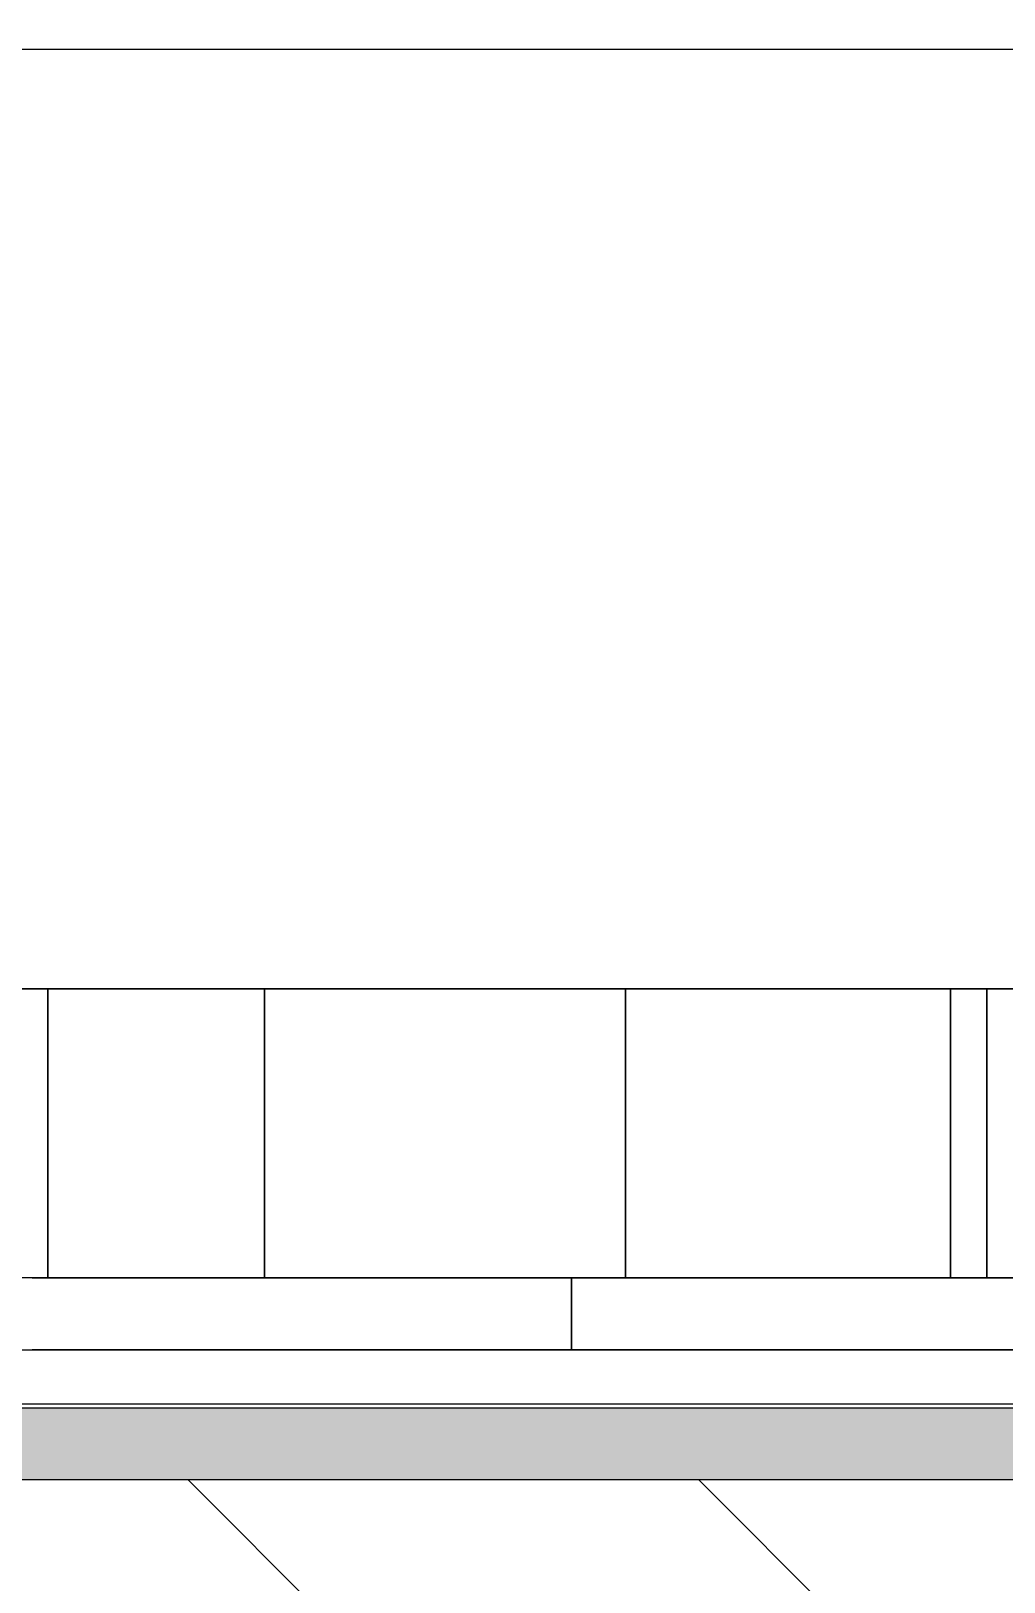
# Model space of a CAD drawing. Header units: millimetres. Extents: x -3724 to 231642, y -8553 to 29017.
# Drawn here: x 9592.8 to 9862.3, y 7871.7 to 8301.3 of the extents above; entities that cross this region are included whole.
import ezdxf

# ---------------------------------------------------------------- set-up
doc = ezdxf.new("R2010")
doc.units = ezdxf.units.MM
for name, color, linetype, lineweight in [('A-ANNO-DIMS', 7, 'Continuous', 9), ('A-ANNO-DIMS-100', 7, 'Continuous', 9), ('I-WALL', 7, 'Continuous', 9)]:
    doc.layers.add(name, color=color, linetype=linetype, lineweight=lineweight)
for name, color, linetype, lineweight, true_color in [('A-WALL-1', 9, 'Continuous', 9, 0x808080), ('A-WALL-FNSH-1', 9, 'Continuous', 9, 0x808080), ('I-FURN-1', 9, 'Continuous', 9, 0x808080)]:
    doc.layers.add(name, color=color, linetype=linetype, lineweight=lineweight, true_color=true_color)
doc.styles.add('ISOCPEUR', font='isocpeur.ttf', dxfattribs={"width": 0.9, "height": 250})
doc.styles.add('ISOCPEUR_1', font='isocpeur.ttf', dxfattribs={"width": 0.9, "height": 200})
doc.dimstyles.new('ISO-2_0_0_9К_Средний_округл2', dxfattribs={"dimscale": 304.8, "dimtxt": 199.196235, "dimasz": 0.492126, "dimexe": 0.393701, "dimexo": 0, "dimgap": 0, "dimtad": 1, "dimdec": 0, "dimrnd": 10, "dimzin": 0, "dimdsep": 46, "dimtxsty": 'ISOCPEUR_1', "dimblk1": 'OBLIQUE', "dimblk2": 'OBLIQUE', "dimsah": 1, "dimcen": 0.09, "dimdle": 0.393701, "dimazin": 0, "dimtfac": 1, "dimtdec": 4, "dimtix": 1, "dimtmove": 0, "dimatfit": 3, "dimfxl": 1, "dimtvp": 1, "dimtolj": 1, "dimtzin": 0, "dimarcsym": 2})
doc.dimstyles.new('ISO-2_5_0_9К_БОЛЬШОЙ', dxfattribs={"dimscale": 304.8, "dimtxt": 248.995294, "dimasz": 0.492126, "dimexe": 0.393701, "dimexo": 0.984252, "dimgap": 0, "dimtad": 1, "dimdec": 0, "dimrnd": 10, "dimzin": 0, "dimdsep": 46, "dimtxsty": 'ISOCPEUR', "dimblk1": 'OBLIQUE', "dimblk2": 'OBLIQUE', "dimsah": 1, "dimcen": 0.09, "dimdle": 0.393701, "dimazin": 0, "dimtfac": 1, "dimtdec": 4, "dimtix": 1, "dimtmove": 0, "dimatfit": 3, "dimfxl": 1, "dimtvp": 1, "dimtolj": 1, "dimtzin": 0, "dimarcsym": 2})

# ---------------------------------------------------------------- blocks, each defined once
blk = doc.blocks.new('Бизиборд лего - бизиборд 1_21б-32328682-План расстановки мебели и оборудования 1 этажа в осях 1-12')
at = {"layer": 'I-FURN-1'}
for p, q in [((-645, 100), (-735, 100)), ((-735, 100), (-645, 100)), ((-585, 100), (-735, 100)), ((-735, 100), (-585, 100)), ((-585, 100), (-735, 100)), ((-735, 100), (-585, 100)), ((-585, 100), (-735, 100)), ((-735, 100), (-585, 100)), ((-645, 20), (-645, 100)), ((-645, 100), (-645, 20)), ((-395, 100), (-585, 100)), ((-585, 100), (-395, 100)), ((-385, 100), (-585, 100)), ((-585, 100), (-385, 100)), ((-585, 20), (-585, 100)), ((-585, 100), (-585, 20)), ((-395, 100), (-485, 100)), ((-485, 100), (-485, 20)), ((-485, 20), (-485, 100)), ((-485, 100), (-395, 100)), ((-385, 100), (-395, 100)), ((-395, 100), (-385, 100)), ((-395, 20), (-395, 100)), ((-395, 100), (-395, 20)), ((-355, 100), (-385, 100)), ((-385, 100), (-355, 100)), ((-385, 20), (-385, 100)), ((-385, 100), (-385, 20)), ((-500, 20), (-1000, 20)), ((-649.31, 20), (-645, 20)), ((-649.31, 20), (-645, 20)), ((-645, 20), (-649.31, 20)), ((-649.31, 20), (-610, 20)), ((-610, 20), (-649.31, 20)), ((-649.31, 20), (-610, 20)), ((-610, 20), (-649.31, 20)), ((-649.31, 20), (-610, 20)), ((-610, 20), (-649.31, 20)), ((-645, 20), (-610, 20)), ((-610, 20), (-600, 20)), ((-608.66, 20), (-610, 20)), ((-610, 20), (-608.66, 20)), ((-591.34, 20), (-610, 20)), ((-610, 20), (-602.59, 20)), ((-607.07, 20), (-610, 20)), ((-610, 20), (-595, 20)), ((-605, 20), (-610, 20)), ((-610, 20), (-597.41, 20)), ((-609.66, 20), (-610, 20)), ((-610, 20), (-590, 20)), ((-595, 20), (-610, 20)), ((-610, 20), (-608.66, 20)), ((-608.66, 20), (-610, 20)), ((-610, 20), (-590, 20)), ((-590, 20), (-610, 20)), ((-610, 20), (-609.66, 20)), ((-607.07, 20), (-610, 20)), ((-610, 20), (-590, 20)), ((-590, 20), (-610, 20)), ((-610, 20), (-605, 20)), ((-608.66, 20), (-610, 20)), ((-610, 20), (-590, 20)), ((-590, 20), (-610, 20)), ((-610, 20), (-590, 20)), ((-590, 20), (-610, 20)), ((-610, 20), (-590, 20)), ((-590, 20), (-610, 20)), ((-610, 20), (-590, 20)), ((-590, 20), (-610, 20)), ((-610, 20), (-590, 20)), ((-590, 20), (-610, 20)), ((-610, 20), (-590, 20)), ((-590, 20), (-610, 20)), ((-610, 20), (-590, 20)), ((-590, 20), (-610, 20)), ((-610, 20), (-590, 20)), ((-590, 20), (-610, 20)), ((-610, 20), (-590, 20)), ((-590, 20), (-610, 20)), ((-610, 20), (-590, 20)), ((-590, 20), (-610, 20)), ((-610, 20), (-607.07, 20)), ((-597.41, 20), (-610, 20)), ((-610, 20), (-590, 20)), ((-590, 20), (-610, 20)), ((-610, 20), (-590, 20)), ((-590, 20), (-610, 20)), ((-610, 20), (-590, 20)), ((-590, 20), (-610, 20)), ((-610, 20), (-590, 20)), ((-590, 20), (-610, 20)), ((-610, 20), (-590, 20)), ((-590, 20), (-610, 20)), ((-605, 20), (-609.66, 20)), ((-609.66, 20), (-607.07, 20)), ((-608.66, 20), (-600.48, 20)), ((-607.07, 20), (-608.66, 20)), ((-608.66, 20), (-605, 20)), ((-608.66, 20), (-595, 20)), ((-595, 20), (-608.66, 20)), ((-590, 20), (-608.66, 20)), ((-608.66, 20), (-600.48, 20)), ((-600.48, 20), (-608.66, 20)), ((-608.66, 20), (-600.48, 20)), ((-600.48, 20), (-608.66, 20)), ((-608.66, 20), (-600.48, 20)), ((-600.48, 20), (-608.66, 20)), ((-605, 20), (-607.07, 20)), ((-597.41, 20), (-607.07, 20)), ((-607.07, 20), (-595, 20)), ((-590.34, 20), (-607.07, 20)), ((-607.07, 20), (-590, 20)), ((-602.59, 20), (-605, 20)), ((-605, 20), (-592.93, 20)), ((-600, 20), (-605, 20)), ((-595, 20), (-605, 20)), ((-605, 20), (-602.59, 20)), ((-595, 20), (-602.59, 20)), ((-602.59, 20), (-591.34, 20)), ((-602.59, 20), (-595, 20)), ((-600, 20), (-595.6, 20)), ((-600, 20), (-590.34, 20)), ((-590, 20), (-600, 20)), ((-600, 20), (-595.6, 20)), ((-595.6, 20), (-600, 20)), ((-600, 20), (-595.6, 20)), ((-595.6, 20), (-600, 20)), ((-600, 20), (-595.6, 20)), ((-595.6, 20), (-600, 20)), ((-590, 20), (-597.41, 20)), ((-597.41, 20), (-590, 20)), ((-590, 20), (-597.41, 20)), ((-595, 20), (-591.34, 20)), ((-592.93, 20), (-595, 20)), ((-595, 20), (-591.34, 20)), ((-590, 20), (-595, 20)), ((-591.34, 20), (-595, 20)), ((-595, 20), (-591.34, 20)), ((-592.93, 20), (-595, 20)), ((-595, 20), (-592.93, 20)), ((-595, 20), (-590, 20)), ((-595, 20), (-591.34, 20)), ((-591.34, 20), (-595, 20)), ((-595, 20), (-591.34, 20)), ((-591.34, 20), (-595, 20)), ((-595, 20), (-591.34, 20)), ((-591.34, 20), (-595, 20)), ((-590, 20), (-592.93, 20)), ((-592.93, 20), (-590.34, 20)), ((-590, 20), (-592.93, 20)), ((-592.93, 20), (-590, 20)), ((-590, 20), (-591.34, 20)), ((-591.34, 20), (-590, 20)), ((-591.34, 20), (-590.34, 20)), ((-590, 20), (-591.34, 20)), ((-591.34, 20), (-590, 20)), ((-590.34, 20), (-590, 20)), ((-590.34, 20), (-590, 20)), ((-590.34, 20), (-590, 20)), ((-590, 20), (-590.34, 20)), ((-590, 20), (-585, 20)), ((-590, 20), (-585, 20)), ((-585, 20), (-590, 20)), ((-590, 20), (-585, 20)), ((-585, 20), (-590, 20)), ((-590, 20), (-585, 20)), ((-585, 20), (-590, 20)), ((-585, 20), (-550, 20)), ((-585, 20), (-550, 20)), ((-550, 20), (-585, 20)), ((-585, 20), (-550, 20)), ((-550, 20), (-585, 20)), ((-550, 20), (-537.41, 20)), ((-530, 20), (-550, 20)), ((-550, 20), (-548.66, 20)), ((-540, 20), (-550, 20)), ((-550, 20), (-548.66, 20)), ((-540, 20), (-550, 20)), ((-550, 20), (-530, 20)), ((-532.93, 20), (-550, 20)), ((-550, 20), (-530.34, 20)), ((-549.66, 20), (-550, 20)), ((-550, 20), (-530, 20)), ((-549.66, 20), (-550, 20)), ((-550, 20), (-530, 20)), ((-530, 20), (-550, 20)), ((-550, 20), (-530, 20)), ((-530, 20), (-550, 20)), ((-550, 20), (-542.59, 20)), ((-537.41, 20), (-550, 20)), ((-550, 20), (-531.34, 20)), ((-530, 20), (-550, 20)), ((-550, 20), (-530, 20)), ((-530, 20), (-550, 20)), ((-550, 20), (-530, 20)), ((-530, 20), (-550, 20)), ((-550, 20), (-530, 20)), ((-530, 20), (-550, 20)), ((-550, 20), (-530, 20)), ((-530, 20), (-550, 20)), ((-550, 20), (-530, 20)), ((-549.66, 20), (-550, 20)), ((-550, 20), (-530, 20)), ((-530, 20), (-550, 20)), ((-550, 20), (-530, 20)), ((-530, 20), (-550, 20)), ((-550, 20), (-530, 20)), ((-530, 20), (-550, 20)), ((-550, 20), (-530, 20)), ((-530, 20), (-550, 20)), ((-550, 20), (-530, 20)), ((-530, 20), (-550, 20)), ((-550, 20), (-548.66, 20)), ((-530, 20), (-550, 20)), ((-550, 20), (-547.07, 20)), ((-530, 20), (-550, 20)), ((-550, 20), (-530, 20)), ((-530, 20), (-550, 20)), ((-550, 20), (-547.07, 20)), ((-549.66, 20), (-550, 20)), ((-550, 20), (-530, 20)), ((-530, 20), (-550, 20)), ((-550, 20), (-530, 20)), ((-530, 20), (-550, 20)), ((-550, 20), (-530, 20)), ((-548.66, 20), (-550, 20)), ((-540, 20), (-549.66, 20)), ((-530, 20), (-549.66, 20)), ((-547.07, 20), (-549.66, 20)), ((-547.07, 20), (-549.66, 20)), ((-548.66, 20), (-547.07, 20)), ((-548.66, 20), (-547.07, 20)), ((-548.66, 20), (-547.07, 20)), ((-548.66, 20), (-530, 20)), ((-530, 20), (-548.66, 20)), ((-548.66, 20), (-547.07, 20)), ((-547.07, 20), (-548.66, 20)), ((-548.66, 20), (-547.07, 20)), ((-547.07, 20), (-548.66, 20)), ((-547.07, 20), (-530, 20)), ((-547.07, 20), (-545, 20)), ((-540, 20), (-547.07, 20)), ((-547.07, 20), (-530, 20)), ((-547.07, 20), (-545, 20)), ((-542.59, 20), (-547.07, 20)), ((-546.76, 20), (-542.59, 20)), ((-546.76, 20), (-542.59, 20)), ((-542.59, 20), (-546.76, 20)), ((-546.76, 20), (-542.59, 20)), ((-542.59, 20), (-546.76, 20)), ((-545, 20), (-540, 20)), ((-545, 20), (-542.59, 20)), ((-542.59, 20), (-530, 20)), ((-542.59, 20), (-540, 20)), ((-540, 20), (-542.59, 20)), ((-541.88, 20), (-537.41, 20)), ((-541.88, 20), (-537.41, 20)), ((-537.41, 20), (-541.88, 20)), ((-541.88, 20), (-537.41, 20)), ((-537.41, 20), (-541.88, 20)), ((-531.34, 20), (-540, 20)), ((-540, 20), (-530, 20)), ((-530, 20), (-540, 20)), ((-531.34, 20), (-540, 20)), ((-537.41, 20), (-540, 20)), ((-540, 20), (-537.41, 20)), ((-537.41, 20), (-540, 20)), ((-537.41, 20), (-530.34, 20)), ((-531.34, 20), (-537.41, 20)), ((-535, 20), (-537.41, 20)), ((-537.41, 20), (-535, 20)), ((-535, 20), (-537.41, 20)), ((-537, 20), (-532.93, 20)), ((-537, 20), (-532.93, 20)), ((-532.93, 20), (-537, 20)), ((-537, 20), (-532.93, 20)), ((-532.93, 20), (-537, 20)), ((-532.93, 20), (-535, 20)), ((-535, 20), (-532.93, 20)), ((-532.93, 20), (-535, 20)), ((-530, 20), (-532.93, 20)), ((-530, 20), (-532.93, 20)), ((-532.93, 20), (-531.34, 20)), ((-531.34, 20), (-532.93, 20)), ((-530, 20), (-531.34, 20)), ((-530, 20), (-531.34, 20)), ((-530, 20), (-531.34, 20)), ((-531.34, 20), (-530, 20)), ((-531.34, 20), (-530.34, 20)), ((-530.34, 20), (-531.34, 20)), ((-530.34, 20), (-530, 20)), ((-530.34, 20), (-530, 20)), ((-530.34, 20), (-530, 20)), ((-530, 20), (-530.34, 20)), ((-530, 20), (-500, 20)), ((-530, 20), (-470, 20)), ((-470, 20), (-530, 20)), ((-530, 20), (-470, 20)), ((-470, 20), (-530, 20)), ((-500, 0), (-500, 20)), ((-500, 20), (-500, 0)), ((0, 20), (-500, 20)), ((-500, 20), (-500, 0)), ((-500, 0), (-500, 20)), ((-500, 20), (-485, 20)), ((-485, 20), (-470, 20)), ((-485, 20), (-470, 20)), ((-470, 20), (-485, 20)), ((-470, 20), (-462.59, 20)), ((-469.66, 20), (-470, 20)), ((-470, 20), (-469.66, 20)), ((-462.59, 20), (-470, 20)), ((-470, 20), (-469.66, 20)), ((-469.66, 20), (-470, 20)), ((-470, 20), (-450, 20)), ((-450, 20), (-470, 20)), ((-470, 20), (-450, 20)), ((-450, 20), (-470, 20)), ((-470, 20), (-450, 20)), ((-450, 20), (-470, 20)), ((-470, 20), (-450.34, 20)), ((-469.66, 20), (-470, 20)), ((-470, 20), (-468.66, 20)), ((-451.34, 20), (-470, 20)), ((-470, 20), (-469.66, 20)), ((-465, 20), (-470, 20)), ((-470, 20), (-468.66, 20)), ((-450, 20), (-470, 20)), ((-470, 20), (-457.41, 20)), ((-468.66, 20), (-470, 20)), ((-470, 20), (-457.41, 20)), ((-450, 20), (-470, 20)), ((-470, 20), (-450, 20)), ((-450, 20), (-470, 20)), ((-470, 20), (-450, 20)), ((-450, 20), (-470, 20)), ((-470, 20), (-450, 20)), ((-450, 20), (-470, 20)), ((-470, 20), (-465, 20)), ((-450.34, 20), (-470, 20)), ((-470, 20), (-467.07, 20)), ((-450, 20), (-470, 20)), ((-470, 20), (-450, 20)), ((-450, 20), (-470, 20)), ((-470, 20), (-450, 20)), ((-450, 20), (-470, 20)), ((-470, 20), (-450, 20)), ((-450, 20), (-470, 20)), ((-470, 20), (-450, 20)), ((-450, 20), (-470, 20)), ((-470, 20), (-450, 20)), ((-450, 20), (-470, 20)), ((-470, 20), (-467.07, 20)), ((-468.66, 20), (-470, 20)), ((-470, 20), (-468.66, 20)), ((-469.66, 20), (-470, 20)), ((-470, 20), (-450, 20)), ((-450, 20), (-470, 20)), ((-470, 20), (-450, 20)), ((-450, 20), (-470, 20)), ((-470, 20), (-450, 20)), ((-465, 20), (-470, 20)), ((-468.66, 20), (-469.66, 20)), ((-469.66, 20), (-467.07, 20)), ((-469.66, 20), (-468.66, 20)), ((-468.66, 20), (-469.66, 20)), ((-460, 20), (-469.66, 20)), ((-469.66, 20), (-467.07, 20)), ((-460, 20), (-469.66, 20)), ((-468.66, 20), (-463.75, 20)), ((-467.07, 20), (-468.66, 20)), ((-468.66, 20), (-467.07, 20)), ((-467.07, 20), (-468.66, 20)), ((-468.66, 20), (-457.41, 20)), ((-468.66, 20), (-450, 20)), ((-460, 20), (-468.66, 20)), ((-450, 20), (-468.66, 20)), ((-468.66, 20), (-457.41, 20)), ((-468.66, 20), (-463.75, 20)), ((-463.75, 20), (-468.66, 20)), ((-468.66, 20), (-463.75, 20)), ((-463.75, 20), (-468.66, 20)), ((-468.66, 20), (-463.75, 20)), ((-463.75, 20), (-468.66, 20)), ((-465, 20), (-467.07, 20)), ((-467.07, 20), (-462.59, 20)), ((-467.07, 20), (-465, 20)), ((-460, 20), (-467.07, 20)), ((-467.07, 20), (-460, 20)), ((-467.07, 20), (-450, 20)), ((-467.07, 20), (-457.41, 20)), ((-462.59, 20), (-465, 20)), ((-465, 20), (-462.59, 20)), ((-462.59, 20), (-465, 20)), ((-465, 20), (-460, 20)), ((-450, 20), (-465, 20)), ((-462.59, 20), (-460, 20)), ((-462.59, 20), (-460, 20)), ((-460, 20), (-462.59, 20)), ((-462.59, 20), (-450, 20)), ((-455, 20), (-462.59, 20)), ((-462.59, 20), (-460, 20)), ((-460, 20), (-462.59, 20)), ((-462.59, 20), (-460, 20)), ((-460, 20), (-462.59, 20)), ((-462.59, 20), (-460, 20)), ((-460, 20), (-462.59, 20)), ((-462.59, 20), (-460, 20)), ((-460, 20), (-462.59, 20)), ((-460, 20), (-457.41, 20)), ((-457.41, 20), (-460, 20)), ((-460, 20), (-457.41, 20)), ((-457.41, 20), (-460, 20)), ((-455, 20), (-460, 20)), ((-460, 20), (-450, 20)), ((-450, 20), (-460, 20)), ((-451.34, 20), (-460, 20)), ((-460, 20), (-450, 20)), ((-452.93, 20), (-460, 20)), ((-458.86, 20), (-455, 20)), ((-458.86, 20), (-455, 20)), ((-455, 20), (-458.86, 20)), ((-458.86, 20), (-455, 20)), ((-455, 20), (-458.86, 20)), ((-458.86, 20), (-455, 20)), ((-455, 20), (-458.86, 20)), ((-457.41, 20), (-452.93, 20)), ((-455, 20), (-457.41, 20)), ((-457.41, 20), (-452.93, 20)), ((-455, 20), (-457.41, 20)), ((-457.41, 20), (-452.93, 20)), ((-457.41, 20), (-450, 20)), ((-457.41, 20), (-450.34, 20)), ((-457.41, 20), (-450.34, 20)), ((-457.41, 20), (-455, 20)), ((-452.93, 20), (-455, 20)), ((-450, 20), (-455, 20)), ((-452.93, 20), (-455, 20)), ((-450, 20), (-455, 20)), ((-455, 20), (-450.34, 20)), ((-452.93, 20), (-451.34, 20)), ((-452.93, 20), (-451.34, 20)), ((-451.34, 20), (-452.93, 20)), ((-452.93, 20), (-451.34, 20)), ((-451.34, 20), (-452.93, 20)), ((-452.93, 20), (-450, 20)), ((-451.34, 20), (-452.93, 20)), ((-452.93, 20), (-451.34, 20)), ((-451.34, 20), (-452.93, 20)), ((-452.93, 20), (-451.34, 20)), ((-451.34, 20), (-452.93, 20)), ((-452.93, 20), (-451.34, 20)), ((-451.34, 20), (-452.93, 20)), ((-451.34, 20), (-450.34, 20)), ((-450.34, 20), (-451.34, 20)), ((-451.34, 20), (-450.34, 20)), ((-450.34, 20), (-451.34, 20)), ((-450, 20), (-451.34, 20)), ((-450.34, 20), (-451.34, 20)), ((-450.34, 20), (-451.34, 20)), ((-450.34, 20), (-450, 20)), ((-450, 20), (-450.34, 20)), ((-450.34, 20), (-450, 20)), ((-450, 20), (-450.34, 20)), ((-450.34, 20), (-450, 20)), ((-450, 20), (-450.34, 20)), ((-450.34, 20), (-450, 20)), ((-450, 20), (-450.34, 20)), ((-450.34, 20), (-450, 20)), ((-450.34, 20), (-450, 20)), ((-450, 20), (-450.34, 20)), ((-450, 20), (-410, 20)), ((-450, 20), (-410, 20)), ((-410, 20), (-450, 20)), ((-450, 20), (-410, 20)), ((-410, 20), (-450, 20)), ((-450, 20), (-410, 20)), ((-410, 20), (-450, 20)), ((-410, 20), (-409.66, 20)), ((-397.41, 20), (-410, 20)), ((-410, 20), (-395, 20)), ((-409.66, 20), (-410, 20)), ((-410, 20), (-409.66, 20)), ((-395, 20), (-410, 20)), ((-410, 20), (-395, 20)), ((-395, 20), (-410, 20)), ((-410, 20), (-395, 20)), ((-395, 20), (-410, 20)), ((-410, 20), (-395, 20)), ((-395, 20), (-410, 20)), ((-410, 20), (-395, 20)), ((-395, 20), (-410, 20)), ((-410, 20), (-395, 20)), ((-395, 20), (-410, 20)), ((-410, 20), (-408.66, 20)), ((-395, 20), (-410, 20)), ((-410, 20), (-395, 20)), ((-395, 20), (-410, 20)), ((-410, 20), (-408.66, 20)), ((-405, 20), (-410, 20)), ((-410, 20), (-395, 20)), ((-395, 20), (-410, 20)), ((-410, 20), (-395, 20)), ((-395, 20), (-410, 20)), ((-410, 20), (-395, 20)), ((-395, 20), (-410, 20)), ((-410, 20), (-395, 20)), ((-395, 20), (-410, 20)), ((-410, 20), (-397.41, 20)), ((-390, 20), (-410, 20)), ((-410, 20), (-390, 20)), ((-390, 20), (-410, 20)), ((-410, 20), (-390, 20)), ((-390, 20), (-410, 20)), ((-410, 20), (-390, 20)), ((-390, 20), (-410, 20)), ((-410, 20), (-390, 20)), ((-390, 20), (-410, 20)), ((-410, 20), (-390, 20)), ((-390, 20), (-410, 20)), ((-410, 20), (-390, 20)), ((-400, 20), (-410, 20)), ((-410, 20), (-408.66, 20)), ((-390, 20), (-410, 20)), ((-410, 20), (-409.66, 20)), ((-409.66, 20), (-410, 20)), ((-410, 20), (-390, 20)), ((-390, 20), (-410, 20)), ((-410, 20), (-390, 20)), ((-390, 20), (-410, 20)), ((-410, 20), (-400, 20)), ((-391.34, 20), (-410, 20)), ((-409.66, 20), (-408.66, 20)), ((-400, 20), (-409.66, 20)), ((-409.66, 20), (-408.66, 20)), ((-409.66, 20), (-408.66, 20)), ((-408.66, 20), (-409.66, 20)), ((-408.66, 20), (-405.15, 20)), ((-408.66, 20), (-407.07, 20)), ((-408.66, 20), (-407.07, 20)), ((-408.66, 20), (-395, 20)), ((-408.66, 20), (-400, 20)), ((-408.66, 20), (-390, 20)), ((-408.66, 20), (-407.07, 20)), ((-397.41, 20), (-408.66, 20)), ((-408.66, 20), (-405.15, 20)), ((-405.15, 20), (-408.66, 20)), ((-408.66, 20), (-405.15, 20)), ((-405.15, 20), (-408.66, 20)), ((-408.66, 20), (-405.15, 20)), ((-405.15, 20), (-408.66, 20)), ((-407.07, 20), (-405, 20)), ((-407.07, 20), (-397.41, 20)), ((-407.07, 20), (-405, 20)), ((-405, 20), (-400.26, 20)), ((-405, 20), (-402.59, 20)), ((-395, 20), (-405, 20)), ((-405, 20), (-402.59, 20)), ((-405, 20), (-400.26, 20)), ((-400.26, 20), (-405, 20)), ((-405, 20), (-400.26, 20)), ((-400.26, 20), (-405, 20)), ((-405, 20), (-400.26, 20)), ((-400.26, 20), (-405, 20)), ((-402.59, 20), (-400, 20)), ((-402.59, 20), (-397.41, 20)), ((-400, 20), (-395.38, 20)), ((-400, 20), (-397.41, 20)), ((-395, 20), (-400, 20)), ((-400, 20), (-395, 20)), ((-391.34, 20), (-400, 20)), ((-400, 20), (-395, 20)), ((-400, 20), (-395.38, 20)), ((-395.38, 20), (-400, 20)), ((-400, 20), (-395, 20)), ((-395, 20), (-400, 20)), ((-400, 20), (-395.38, 20)), ((-395.38, 20), (-400, 20)), ((-397.41, 20), (-395, 20)), ((-395, 20), (-397.41, 20)), ((-397.41, 20), (-395, 20)), ((-397.41, 20), (-390, 20)), ((-397.41, 20), (-395, 20)), ((-395, 20), (-397.41, 20)), ((-395, 20), (-391.34, 20)), ((-395, 20), (-392.93, 20)), ((-392.93, 20), (-395, 20)), ((-395, 20), (-390, 20)), ((-390, 20), (-395, 20)), ((-395, 20), (-390, 20)), ((-390, 20), (-395, 20)), ((-395, 20), (-390, 20)), ((-390, 20), (-395, 20)), ((-395, 20), (-390, 20)), ((-390, 20), (-395, 20)), ((-395, 20), (-390.34, 20)), ((-390, 20), (-395, 20)), ((-395, 20), (-390, 20)), ((-390, 20), (-395, 20)), ((-395, 20), (-390, 20)), ((-390, 20), (-395, 20)), ((-395, 20), (-390, 20)), ((-390, 20), (-395, 20)), ((-395, 20), (-390, 20)), ((-390, 20), (-395, 20)), ((-395, 20), (-391.34, 20)), ((-390.34, 20), (-395, 20)), ((-395, 20), (-390, 20)), ((-390, 20), (-395, 20)), ((-395, 20), (-392.93, 20)), ((-390, 20), (-395, 20)), ((-395, 20), (-390, 20)), ((-390, 20), (-395, 20)), ((-395, 20), (-392.93, 20)), ((-390, 20), (-395, 20)), ((-395, 20), (-390.34, 20)), ((-390, 20), (-395, 20)), ((-395, 20), (-391.34, 20)), ((-395, 20), (-391.34, 20)), ((-391.34, 20), (-395, 20)), ((-395, 20), (-391.34, 20)), ((-391.34, 20), (-395, 20)), ((-392.93, 20), (-390.34, 20)), ((-391.34, 20), (-392.93, 20)), ((-392.93, 20), (-390, 20)), ((-392.93, 20), (-390, 20)), ((-390.34, 20), (-391.34, 20)), ((-391.34, 20), (-390, 20)), ((-390, 20), (-391.34, 20)), ((-391.34, 20), (-390, 20)), ((-390, 20), (-391.34, 20)), ((-390.34, 20), (-390, 20)), ((-390, 20), (-390.34, 20)), ((-390.34, 20), (-390, 20)), ((-390, 20), (-390.34, 20)), ((-390.34, 20), (-390, 20)), ((-390, 20), (-385.62, 20)), ((-390, 20), (-385.62, 20)), ((-385.62, 20), (-390, 20)), ((-390, 20), (-385, 20)), ((-385, 20), (-390, 20)), ((-385, 20), (-355, 20)), ((-385, 20), (-355, 20)), ((-355, 20), (-385, 20)), ((-1000, 0), (-500, 0)), ((-610, 0), (-649.31, 0)), ((-649.31, 0), (-610, 0)), ((-610, 0), (-649.31, 0)), ((-609.66, 0), (-610, 0)), ((-610, 0), (-609.66, 0)), ((-590, 0), (-610, 0)), ((-610, 0), (-590, 0)), ((-590, 0), (-610, 0)), ((-610, 0), (-602.59, 0)), ((-608.66, 0), (-610, 0)), ((-610, 0), (-608.66, 0)), ((-609.66, 0), (-610, 0)), ((-610, 0), (-609.66, 0)), ((-609.66, 0), (-610, 0)), ((-610, 0), (-609.66, 0)), ((-590, 0), (-610, 0)), ((-610, 0), (-608.66, 0)), ((-600, 0), (-610, 0)), ((-610, 0), (-609.66, 0)), ((-590, 0), (-610, 0)), ((-610, 0), (-590, 0)), ((-590, 0), (-610, 0)), ((-610, 0), (-590, 0)), ((-590, 0), (-610, 0)), ((-610, 0), (-608.66, 0)), ((-590, 0), (-610, 0)), ((-610, 0), (-590, 0)), ((-590, 0), (-610, 0)), ((-610, 0), (-590, 0)), ((-590, 0), (-610, 0)), ((-610, 0), (-590, 0)), ((-602.59, 0), (-610, 0)), ((-610, 0), (-590, 0)), ((-590, 0), (-610, 0)), ((-610, 0), (-600, 0)), ((-590, 0), (-610, 0)), ((-610, 0), (-590, 0)), ((-590, 0), (-610, 0)), ((-610, 0), (-590, 0)), ((-590, 0), (-610, 0)), ((-610, 0), (-590, 0)), ((-590, 0), (-610, 0)), ((-610, 0), (-590, 0)), ((-590, 0), (-610, 0)), ((-610, 0), (-590, 0)), ((-590, 0), (-610, 0)), ((-610, 0), (-590, 0)), ((-607.07, 0), (-610, 0)), ((-610, 0), (-590, 0)), ((-590, 0), (-610, 0)), ((-610, 0), (-605, 0)), ((-590, 0), (-610, 0)), ((-610, 0), (-590, 0)), ((-590, 0), (-610, 0)), ((-610, 0), (-590, 0)), ((-600, 0), (-610, 0)), ((-610, 0), (-590, 0)), ((-607.07, 0), (-609.66, 0)), ((-609.66, 0), (-608.66, 0)), ((-600, 0), (-609.66, 0)), ((-609.66, 0), (-600, 0)), ((-600, 0), (-609.66, 0)), ((-609.66, 0), (-605, 0)), ((-609.66, 0), (-605, 0)), ((-600.48, 0), (-608.66, 0)), ((-608.66, 0), (-600.48, 0)), ((-600.48, 0), (-608.66, 0)), ((-608.66, 0), (-607.07, 0)), ((-600, 0), (-608.66, 0)), ((-608.66, 0), (-600, 0)), ((-608.66, 0), (-602.59, 0)), ((-608.66, 0), (-590, 0)), ((-605, 0), (-607.07, 0)), ((-607.07, 0), (-605, 0)), ((-605, 0), (-607.07, 0)), ((-602.59, 0), (-605, 0)), ((-605, 0), (-602.59, 0)), ((-605, 0), (-602.59, 0)), ((-605, 0), (-600, 0)), ((-602.59, 0), (-605, 0)), ((-605, 0), (-602.59, 0)), ((-600, 0), (-602.59, 0)), ((-602.59, 0), (-600, 0)), ((-602.59, 0), (-590, 0)), ((-602.59, 0), (-600, 0)), ((-602.59, 0), (-592.93, 0)), ((-592.93, 0), (-602.59, 0)), ((-590, 0), (-602.59, 0)), ((-602.59, 0), (-600, 0)), ((-591.34, 0), (-600, 0)), ((-600, 0), (-591.34, 0)), ((-591.34, 0), (-600, 0)), ((-597.41, 0), (-600, 0)), ((-600, 0), (-597.41, 0)), ((-597.41, 0), (-600, 0)), ((-600, 0), (-590, 0)), ((-590, 0), (-600, 0)), ((-600, 0), (-590, 0)), ((-590, 0), (-600, 0)), ((-600, 0), (-590, 0)), ((-590.34, 0), (-600, 0)), ((-600, 0), (-590.34, 0)), ((-600, 0), (-597.41, 0)), ((-600, 0), (-597.41, 0)), ((-597.41, 0), (-600, 0)), ((-595, 0), (-597.41, 0)), ((-597.41, 0), (-595, 0)), ((-590.34, 0), (-597.41, 0)), ((-597.41, 0), (-590.34, 0)), ((-597.41, 0), (-595, 0)), ((-595, 0), (-597.41, 0)), ((-592.93, 0), (-595, 0)), ((-595, 0), (-592.93, 0)), ((-595, 0), (-592.93, 0)), ((-592.93, 0), (-595, 0)), ((-591.34, 0), (-592.93, 0)), ((-592.93, 0), (-591.34, 0)), ((-592.93, 0), (-591.34, 0)), ((-591.34, 0), (-592.93, 0)), ((-592.93, 0), (-590, 0)), ((-591.34, 0), (-592.93, 0)), ((-590.34, 0), (-591.34, 0)), ((-591.34, 0), (-590.34, 0)), ((-591.34, 0), (-590.34, 0)), ((-590.34, 0), (-591.34, 0)), ((-590, 0), (-591.34, 0)), ((-590, 0), (-590.34, 0)), ((-590.34, 0), (-590, 0)), ((-590, 0), (-590.34, 0)), ((-590.34, 0), (-590, 0)), ((-590, 0), (-590.34, 0)), ((-590.34, 0), (-590, 0)), ((-590, 0), (-590.34, 0)), ((-590.34, 0), (-590, 0)), ((-550, 0), (-590, 0)), ((-590, 0), (-550, 0)), ((-550, 0), (-590, 0)), ((-549.66, 0), (-550, 0)), ((-550, 0), (-549.66, 0)), ((-530, 0), (-550, 0)), ((-550, 0), (-530, 0)), ((-530.34, 0), (-550, 0)), ((-550, 0), (-530, 0)), ((-530, 0), (-550, 0)), ((-550, 0), (-530, 0)), ((-549.66, 0), (-550, 0)), ((-550, 0), (-549.66, 0)), ((-549.66, 0), (-550, 0)), ((-550, 0), (-549.66, 0)), ((-530, 0), (-550, 0)), ((-550, 0), (-547.07, 0)), ((-549.66, 0), (-550, 0)), ((-550, 0), (-530, 0)), ((-530, 0), (-550, 0)), ((-550, 0), (-530, 0)), ((-530, 0), (-550, 0)), ((-550, 0), (-530, 0)), ((-548.66, 0), (-550, 0)), ((-550, 0), (-530, 0)), ((-530, 0), (-550, 0)), ((-550, 0), (-530, 0)), ((-531.34, 0), (-550, 0)), ((-550, 0), (-542.59, 0)), ((-530, 0), (-550, 0)), ((-550, 0), (-530, 0)), ((-531.34, 0), (-550, 0)), ((-550, 0), (-530, 0)), ((-549.66, 0), (-550, 0)), ((-550, 0), (-530, 0)), ((-548.66, 0), (-550, 0)), ((-550, 0), (-535, 0)), ((-530, 0), (-550, 0)), ((-550, 0), (-530, 0)), ((-530, 0), (-550, 0)), ((-550, 0), (-545, 0)), ((-530, 0), (-550, 0)), ((-550, 0), (-530, 0)), ((-530, 0), (-550, 0)), ((-550, 0), (-530, 0)), ((-530, 0), (-550, 0)), ((-550, 0), (-530, 0)), ((-530, 0), (-550, 0)), ((-550, 0), (-530, 0)), ((-549.66, 0), (-550, 0)), ((-550, 0), (-548.66, 0)), ((-530, 0), (-550, 0)), ((-550, 0), (-530, 0)), ((-530, 0), (-550, 0)), ((-550, 0), (-530, 0)), ((-530, 0), (-550, 0)), ((-550, 0), (-530, 0)), ((-548.66, 0), (-549.66, 0)), ((-549.66, 0), (-548.66, 0)), ((-540, 0), (-549.66, 0)), ((-549.66, 0), (-540, 0)), ((-548.66, 0), (-549.66, 0)), ((-549.66, 0), (-542.59, 0)), ((-545, 0), (-549.66, 0)), ((-530, 0), (-549.66, 0)), ((-532.93, 0), (-549.66, 0)), ((-542.59, 0), (-548.66, 0)), ((-548.66, 0), (-542.59, 0)), ((-542.59, 0), (-548.66, 0)), ((-547.07, 0), (-548.66, 0)), ((-548.66, 0), (-547.07, 0)), ((-545, 0), (-548.66, 0)), ((-535, 0), (-548.66, 0)), ((-547.07, 0), (-548.66, 0)), ((-548.66, 0), (-530, 0)), ((-545, 0), (-547.07, 0)), ((-547.07, 0), (-537.41, 0)), ((-547.07, 0), (-530, 0)), ((-530, 0), (-547.07, 0)), ((-542.59, 0), (-545, 0)), ((-530, 0), (-545, 0)), ((-540, 0), (-545, 0)), ((-545, 0), (-530, 0)), ((-540, 0), (-542.59, 0)), ((-542.59, 0), (-540, 0)), ((-542.59, 0), (-530.34, 0)), ((-537.41, 0), (-541.88, 0)), ((-541.88, 0), (-537.41, 0)), ((-537.41, 0), (-541.88, 0)), ((-537.41, 0), (-540, 0)), ((-535, 0), (-540, 0)), ((-540, 0), (-535, 0)), ((-540, 0), (-537.41, 0)), ((-530.34, 0), (-540, 0)), ((-535, 0), (-537.41, 0)), ((-537.41, 0), (-535, 0)), ((-537.41, 0), (-535, 0)), ((-532.93, 0), (-537, 0)), ((-537, 0), (-532.93, 0)), ((-532.93, 0), (-537, 0)), ((-532.93, 0), (-535, 0)), ((-535, 0), (-532.93, 0)), ((-530, 0), (-535, 0)), ((-535, 0), (-530, 0)), ((-535, 0), (-531.34, 0)), ((-530, 0), (-535, 0)), ((-535, 0), (-530, 0)), ((-531.34, 0), (-532.93, 0)), ((-532.93, 0), (-531.34, 0)), ((-530.34, 0), (-532.93, 0)), ((-530.34, 0), (-531.34, 0)), ((-531.34, 0), (-530.34, 0)), ((-531.34, 0), (-530.34, 0)), ((-530, 0), (-531.34, 0)), ((-530.34, 0), (-531.34, 0)), ((-530, 0), (-530.34, 0)), ((-530.34, 0), (-530, 0)), ((-530, 0), (-530.34, 0)), ((-530.34, 0), (-530, 0)), ((-530, 0), (-530.34, 0)), ((-530.34, 0), (-530, 0)), ((-530, 0), (-530.34, 0)), ((-530, 0), (-530.34, 0)), ((-470, 0), (-530, 0)), ((-530, 0), (-470, 0)), ((-500, 0), (-530, 0)), ((-500, 0), (0, 0)), ((-470, 0), (-500, 0)), ((-467.07, 0), (-470, 0)), ((-470, 0), (-450, 0)), ((-467.07, 0), (-470, 0)), ((-470, 0), (-469.66, 0)), ((-450, 0), (-470, 0)), ((-470, 0), (-450, 0)), ((-469.66, 0), (-470, 0)), ((-470, 0), (-469.66, 0)), ((-468.66, 0), (-470, 0)), ((-470, 0), (-467.07, 0)), ((-469.66, 0), (-470, 0)), ((-470, 0), (-462.59, 0)), ((-450, 0), (-470, 0)), ((-470, 0), (-450, 0)), ((-450, 0), (-470, 0)), ((-470, 0), (-450, 0)), ((-450, 0), (-470, 0)), ((-470, 0), (-450, 0)), ((-450, 0), (-470, 0)), ((-470, 0), (-450, 0)), ((-450, 0), (-470, 0)), ((-470, 0), (-450, 0)), ((-450, 0), (-470, 0)), ((-470, 0), (-468.66, 0)), ((-450, 0), (-470, 0)), ((-470, 0), (-450, 0)), ((-450, 0), (-470, 0)), ((-470, 0), (-450, 0)), ((-450, 0), (-470, 0)), ((-470, 0), (-450, 0)), ((-450, 0), (-470, 0)), ((-470, 0), (-455, 0)), ((-450, 0), (-470, 0)), ((-470, 0), (-468.66, 0)), ((-450, 0), (-470, 0)), ((-470, 0), (-467.07, 0)), ((-451.34, 0), (-470, 0)), ((-470, 0), (-450, 0)), ((-450, 0), (-470, 0)), ((-470, 0), (-450, 0)), ((-468.66, 0), (-470, 0)), ((-470, 0), (-450, 0)), ((-450, 0), (-470, 0)), ((-470, 0), (-455, 0)), ((-450, 0), (-470, 0)), ((-470, 0), (-450, 0)), ((-450, 0), (-470, 0)), ((-470, 0), (-450, 0)), ((-469.66, 0), (-470, 0)), ((-470, 0), (-469.66, 0)), ((-450, 0), (-470, 0)), ((-470, 0), (-450, 0)), ((-452.93, 0), (-470, 0)), ((-470, 0), (-450, 0)), ((-469.66, 0), (-462.59, 0)), ((-468.66, 0), (-469.66, 0)), ((-469.66, 0), (-450, 0)), ((-468.66, 0), (-469.66, 0)), ((-468.66, 0), (-469.66, 0)), ((-469.66, 0), (-468.66, 0)), ((-463.75, 0), (-468.66, 0)), ((-468.66, 0), (-463.75, 0)), ((-463.75, 0), (-468.66, 0)), ((-467.07, 0), (-468.66, 0)), ((-450, 0), (-468.66, 0)), ((-467.07, 0), (-468.66, 0)), ((-468.66, 0), (-467.07, 0)), ((-468.66, 0), (-450, 0)), ((-457.41, 0), (-468.66, 0)), ((-467.07, 0), (-468.66, 0)), ((-468.66, 0), (-450.34, 0)), ((-457.41, 0), (-467.07, 0)), ((-452.93, 0), (-467.07, 0)), ((-452.93, 0), (-467.07, 0)), ((-467.07, 0), (-462.59, 0)), ((-465, 0), (-467.07, 0)), ((-467.07, 0), (-450, 0)), ((-467.07, 0), (-455, 0)), ((-465, 0), (-467.07, 0)), ((-462.59, 0), (-465, 0)), ((-462.59, 0), (-465, 0)), ((-460, 0), (-462.59, 0)), ((-462.59, 0), (-460, 0)), ((-460, 0), (-462.59, 0)), ((-462.59, 0), (-452.93, 0)), ((-462.59, 0), (-450, 0)), ((-460, 0), (-462.59, 0)), ((-462.59, 0), (-450.34, 0)), ((-460, 0), (-462.59, 0)), ((-457.41, 0), (-460, 0)), ((-457.41, 0), (-460, 0)), ((-455, 0), (-458.86, 0)), ((-458.86, 0), (-455, 0)), ((-455, 0), (-458.86, 0)), ((-450.34, 0), (-457.41, 0)), ((-455, 0), (-457.41, 0)), ((-452.93, 0), (-457.41, 0)), ((-455, 0), (-457.41, 0)), ((-450, 0), (-455, 0)), ((-455, 0), (-452.93, 0)), ((-455, 0), (-451.34, 0)), ((-455, 0), (-450, 0)), ((-452.93, 0), (-455, 0)), ((-451.34, 0), (-452.93, 0)), ((-452.93, 0), (-451.34, 0)), ((-451.34, 0), (-452.93, 0)), ((-450, 0), (-452.93, 0)), ((-452.93, 0), (-450, 0)), ((-450.34, 0), (-452.93, 0)), ((-452.93, 0), (-450, 0)), ((-450, 0), (-452.93, 0)), ((-451.34, 0), (-452.93, 0)), ((-450, 0), (-452.93, 0)), ((-451.34, 0), (-450, 0)), ((-450, 0), (-451.34, 0)), ((-450.34, 0), (-451.34, 0)), ((-450, 0), (-450.34, 0)), ((-450, 0), (-450.34, 0)), ((-450.34, 0), (-450, 0)), ((-450, 0), (-450.34, 0)), ((-450.34, 0), (-450, 0)), ((-410, 0), (-450, 0)), ((-450, 0), (-410, 0)), ((-410, 0), (-450, 0)), ((-408.66, 0), (-410, 0)), ((-410, 0), (-390, 0)), ((-407.07, 0), (-410, 0)), ((-410, 0), (-390, 0)), ((-409.66, 0), (-410, 0)), ((-410, 0), (-390, 0)), ((-390, 0), (-410, 0)), ((-410, 0), (-390, 0)), ((-408.66, 0), (-410, 0)), ((-410, 0), (-407.07, 0)), ((-390, 0), (-410, 0)), ((-410, 0), (-402.59, 0)), ((-390, 0), (-410, 0)), ((-410, 0), (-390, 0)), ((-390, 0), (-410, 0)), ((-410, 0), (-390, 0)), ((-390, 0), (-410, 0)), ((-410, 0), (-390, 0)), ((-390, 0), (-410, 0)), ((-410, 0), (-390, 0)), ((-390, 0), (-410, 0)), ((-410, 0), (-390, 0)), ((-390, 0), (-410, 0)), ((-410, 0), (-390, 0)), ((-390, 0), (-410, 0)), ((-410, 0), (-390, 0)), ((-390, 0), (-410, 0)), ((-410, 0), (-390, 0)), ((-390, 0), (-410, 0)), ((-410, 0), (-390, 0)), ((-390, 0), (-410, 0)), ((-410, 0), (-390, 0)), ((-390, 0), (-410, 0)), ((-410, 0), (-390, 0)), ((-392.93, 0), (-410, 0)), ((-410, 0), (-395, 0)), ((-397.41, 0), (-410, 0)), ((-410, 0), (-409.66, 0)), ((-390.34, 0), (-410, 0)), ((-410, 0), (-392.93, 0)), ((-390, 0), (-410, 0)), ((-410, 0), (-390, 0)), ((-390, 0), (-410, 0)), ((-410, 0), (-400, 0)), ((-390, 0), (-410, 0)), ((-410, 0), (-390, 0)), ((-390, 0), (-410, 0)), ((-410, 0), (-390, 0)), ((-400, 0), (-410, 0)), ((-410, 0), (-409.66, 0)), ((-390, 0), (-410, 0)), ((-410, 0), (-390, 0)), ((-390, 0), (-410, 0)), ((-410, 0), (-408.66, 0)), ((-408.66, 0), (-409.66, 0)), ((-409.66, 0), (-407.07, 0)), ((-409.66, 0), (-405, 0)), ((-405.15, 0), (-408.66, 0)), ((-408.66, 0), (-405.15, 0)), ((-405.15, 0), (-408.66, 0)), ((-390, 0), (-408.66, 0)), ((-390, 0), (-408.66, 0)), ((-405, 0), (-408.66, 0)), ((-408.66, 0), (-407.07, 0)), ((-402.59, 0), (-407.07, 0)), ((-407.07, 0), (-390, 0)), ((-407.07, 0), (-390.34, 0)), ((-407.07, 0), (-402.59, 0)), ((-400.26, 0), (-405, 0)), ((-405, 0), (-400.26, 0)), ((-400.26, 0), (-405, 0)), ((-392.93, 0), (-405, 0)), ((-405, 0), (-395, 0)), ((-392.93, 0), (-402.59, 0)), ((-402.59, 0), (-392.93, 0)), ((-402.59, 0), (-400, 0)), ((-395.38, 0), (-400, 0)), ((-400, 0), (-395.38, 0)), ((-395.38, 0), (-400, 0)), ((-400, 0), (-395, 0)), ((-390.34, 0), (-400, 0)), ((-400, 0), (-392.93, 0)), ((-391.34, 0), (-397.41, 0)), ((-391.34, 0), (-395, 0)), ((-395, 0), (-391.34, 0)), ((-391.34, 0), (-395, 0)), ((-395, 0), (-392.93, 0)), ((-395, 0), (-390, 0)), ((-395, 0), (-390, 0)), ((-390.34, 0), (-392.93, 0)), ((-390.34, 0), (-392.93, 0)), ((-392.93, 0), (-390, 0)), ((-390.34, 0), (-392.93, 0)), ((-392.93, 0), (-390, 0)), ((-392.93, 0), (-390, 0)), ((-392.93, 0), (-390.34, 0)), ((-390, 0), (-391.34, 0)), ((-390, 0), (-390.34, 0)), ((-390, 0), (-390.34, 0)), ((-390, 0), (-390.34, 0)), ((-390.34, 0), (-390, 0)), ((-390, 0), (-390.34, 0)), ((-390, 0), (-390.34, 0)), ((-390.34, 0), (-390, 0)), ((-350, 0), (-390, 0)), ((-390, 0), (-350, 0)), ((-350, 0), (-390, 0))]:
    blk.add_line(p, q, dxfattribs=at)
blk = doc.blocks.new('DIMBLOCK112-План расстановки мебели и оборудования 1 этажа в осях 1-12')
at = {"layer": 'A-ANNO-DIMS-100'}
for p, q in [((7660, 7900), (7660, 8416.23)), ((10242.5, 8036), (10242.5, 8416.23)), ((7540, 8296.23), (10242.5, 8296.23)), ((7660, 8296.23), (7660, 7900)), ((10242.5, 8296.23), (10242.5, 8036))]:
    blk.add_line(p, q, dxfattribs=at)
at = {"layer": 'A-ANNO-DIMS-100', "lineweight": 20}
for p, q in [((7660, 8296.23), (7735, 8371.23)), ((10242.5, 8296.23), (10317.5, 8371.23)), ((7660, 8296.23), (7585, 8221.23)), ((10242.5, 8296.23), (10167.5, 8221.23))]:
    blk.add_line(p, q, dxfattribs=at)
at = {"layer": 'A-ANNO-DIMS-100', "color": 0, "insert": (8778.87, 8557.52), "char_height": 200, "width": 413.7153, "attachment_point": 1, "line_spacing_factor": 1.149209, "style": 'ISOCPEUR_1'}
blk.add_mtext('1/2', dxfattribs=at)
blk = doc.blocks.new('_Oblique')
at = {"color": 0, "linetype": 'ByBlock', "lineweight": -2}
blk.add_line((-0.5, -0.5), (0.5, 0.5), dxfattribs=at)
blk = doc.blocks.new('DIMBLOCK114-План расстановки мебели и оборудования 1 этажа в осях 1-12')
at = {"layer": 'A-ANNO-DIMS-100'}
for p, q in [((7660, 8200), (7660, 9383.39)), ((12825, 8683), (12825, 9383.39)), ((7540, 9263.39), (12945, 9263.39)), ((7660, 9263.39), (7660, 8200)), ((12825, 9263.39), (12825, 8683))]:
    blk.add_line(p, q, dxfattribs=at)
at = {"layer": 'A-ANNO-DIMS-100', "lineweight": 20}
for p, q in [((7660, 9263.39), (7735, 9338.39)), ((12825, 9263.39), (12900, 9338.39)), ((7660, 9263.39), (7585, 9188.39)), ((12825, 9263.39), (12750, 9188.39))]:
    blk.add_line(p, q, dxfattribs=at)
at = {"layer": 'A-ANNO-DIMS-100', "color": 0, "insert": (9948.02, 9590), "char_height": 250, "width": 706.7636, "attachment_point": 1, "line_spacing_factor": 1.149209, "style": 'ISOCPEUR'}
blk.add_mtext('5170', dxfattribs=at)

msp = doc.modelspace()

# ---------------------------------------------------------------- hatches: boundary and pattern name
at = {"layer": 'I-WALL'}
h = msp.add_hatch(dxfattribs=at)
h.set_pattern_fill('FP_103', color=256, style=0, pattern_type=2)
h.set_pattern_definition([(0, (0, 0), (121.92, 30.48), [10.058, -81.382, 10.058, -81.382, -487.68]), (0, (0, 0), (121.92, 30.48), [-182.88, 10.058, -172.822, 10.058, -81.382, -213.36]), (0, (0, 0), (121.92, 30.48), [-457.2, 10.058, -50.902, 10.058, -142.342]), (120, (45.72, 15.24), (-87.356454, 90.34582), [10.058, -81.382, 10.058, -81.382, -487.68]), (120, (45.72, 15.24), (-87.356454, 90.34582), [-182.88, 10.058, -172.822, 10.058, -81.382, -213.36]), (120, (45.72, 15.24), (-87.356454, 90.34582), [-457.2, 10.058, -50.902, 10.058, -142.342]), (240, (60.96, 76.2), (-34.563546, -120.82582), [10.058, -81.382, 10.058, -81.382, -487.68]), (240, (60.96, 76.2), (-34.563546, -120.82582), [-182.88, 10.058, -172.822, 10.058, -81.382, -213.36]), (240, (60.96, 76.2), (-34.563546, -120.82582), [-457.2, 10.058, -50.902, 10.058, -142.342])])
h.paths.add_polyline_path([(12760, 7900), (12760, 7920), (7660, 7920), (7660, 7900), (12376.65, 7900)])
h = msp.add_hatch(dxfattribs=at)
h.set_pattern_fill('FP_16', color=256, style=0, pattern_type=2)
h.set_pattern_definition([(135, (0, 0), (-70.7107, -70.7107), [])])
h.paths.add_polyline_path([(8260, 7700), (12160, 7700), (12160, 7900), (8260, 7900)])

# ---------------------------------------------------------------- linework, layer by layer
at = {"layer": 'A-WALL-1'}
msp.add_line((12160, 7900), (8260, 7900), dxfattribs=at)
at = {"layer": 'A-WALL-FNSH-1'}
for p, q in [((12825, 7921), (7660, 7921)), ((7660, 7920), (12825, 7920))]:
    msp.add_line(p, q, dxfattribs=at)

# ---------------------------------------------------------------- block references
at = {"layer": 'I-FURN-1'}
msp.add_blockref('Бизиборд лего - бизиборд 1_21б-32328682-План расстановки мебели и оборудования 1 этажа в осях 1-12', (10242.5, 7936), dxfattribs=at)

# ---------------------------------------------------------------- dimensions: what is measured, and where the dimension line sits
at = {"layer": 'A-ANNO-DIMS'}
dim = msp.add_linear_dim(base=(12825, 9263.39), p1=(7660, 7900), p2=(12825, 8383), dimstyle='ISO-2_5_0_9К_БОЛЬШОЙ', override={"dimpost": '<>', "dimfxl": 5187.534482}, dxfattribs=at)
dim.commit()
dim.dimension.update_dxf_attribs({"geometry": 'DIMBLOCK114-План расстановки мебели и оборудования 1 этажа в осях 1-12', "text_midpoint": (10242.5, 9388.39)})
dim = msp.add_linear_dim(base=(10242.5, 8296.23), p1=(7660, 7900), p2=(10242.5, 8036), text='1/2', dimstyle='ISO-2_0_0_9К_Средний_округл2', override={"dimpost": '<>', "dimfxl": 2586.078547}, dxfattribs=at)
dim.commit()
dim.dimension.update_dxf_attribs({"geometry": 'DIMBLOCK112-План расстановки мебели и оборудования 1 этажа в осях 1-12', "text_midpoint": (8951.25, 8396.23)})

doc.saveas('drawing.dxf')
